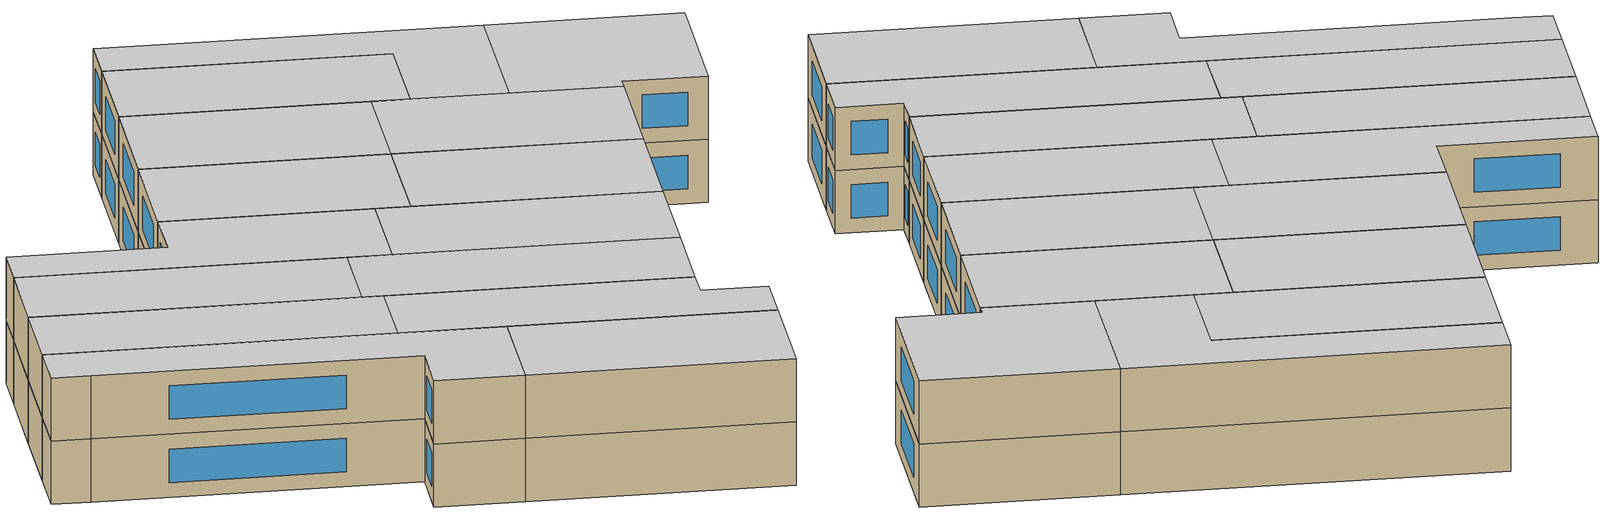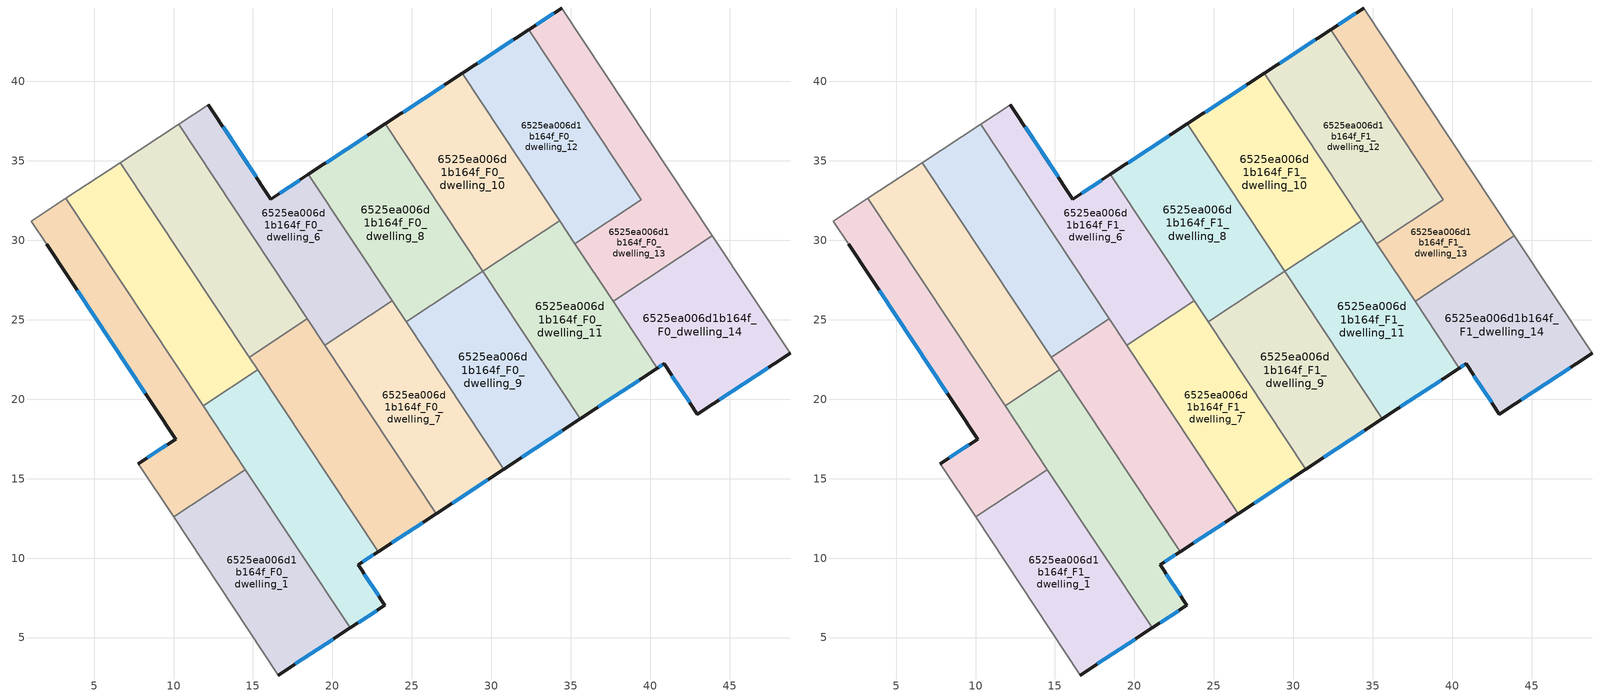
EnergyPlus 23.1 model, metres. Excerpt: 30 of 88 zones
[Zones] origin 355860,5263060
6525ea006d1b164f_F0_dwelling_0
 floor ground (EU_floor_Construction): 3.22,32.63 14.51,15.57 10.02,12.59 7.8,15.95 10.13,17.48 2.03,29.74 1.06,31.21 z0
 wall outside (EU_wall_Construction): 2.03,29.74 10.13,17.48 7.8,15.95 z0:3
 wall adiabatic (EU_wall_Construction): 3.22,32.63 1.06,31.21 2.03,29.74 / 7.8,15.95 10.02,12.59 z0:3
 wall to 6525ea006d1b164f_F0_dwelling_1 (EU_wall_Construction): 10.02,12.59 14.51,15.57 z0:3
 wall to 6525ea006d1b164f_F0_dwelling_2 (EU_wall_Construction): 11.87,19.57 3.22,32.63 z0:3
 wall to 6525ea006d1b164f_F0_dwelling_3 (EU_wall_Construction): 14.51,15.57 11.87,19.57 z0:3
 window (EU_Window_Construction): 3.93,26.86 8.23,20.36 / 9.58,17.12 8.34,16.31 z0.7:2.3
6525ea006d1b164f_F0_dwelling_1
 floor ground (EU_floor_Construction): 14.51,15.57 21.11,5.6 16.6,2.64 10.02,12.59 z0
 wall outside (EU_wall_Construction): 16.6,2.64 21.11,5.6 z0:3
 wall adiabatic (EU_wall_Construction): 10.02,12.59 16.6,2.64 z0:3
 wall to 6525ea006d1b164f_F0_dwelling_3 (EU_wall_Construction): 21.11,5.6 14.51,15.57 z0:3
 window (EU_Window_Construction): 17.66,3.34 20.05,4.91 z0.7:2.3
6525ea006d1b164f_F0_dwelling_10
 floor ground (EU_floor_Construction): 28.16,40.5 34.29,31.23 29.47,28.04 23.33,37.33 z0
 wall outside (EU_wall_Construction): 28.16,40.5 23.33,37.33 z0:3
 wall to 6525ea006d1b164f_F0_dwelling_11 (EU_wall_Construction): 29.47,28.04 34.29,31.23 z0:3
 wall to 6525ea006d1b164f_F0_dwelling_12 (EU_wall_Construction): 34.29,31.23 28.16,40.5 z0:3
 wall to 6525ea006d1b164f_F0_dwelling_8 (EU_wall_Construction): 23.33,37.33 29.46,28.05 z0:3
 wall to 6525ea006d1b164f_F0_dwelling_9 (EU_wall_Construction): 29.46,28.05 29.47,28.04 z0:3
 window (EU_Window_Construction): 27.02,39.76 24.46,38.07 z0.7:2.3
6525ea006d1b164f_F0_dwelling_11
 floor ground (EU_floor_Construction): 34.29,31.23 40.44,21.95 35.6,18.77 29.47,28.04 z0
 wall outside (EU_wall_Construction): 35.6,18.77 40.44,21.95 z0:3
 wall to 6525ea006d1b164f_F0_dwelling_9 (EU_wall_Construction): 29.47,28.04 35.6,18.77 z0:3
 wall to 6525ea006d1b164f_F0_dwelling_14 (EU_wall_Construction): 40.44,21.95 37.66,26.15 z0:3
 wall to 6525ea006d1b164f_F0_dwelling_13 (EU_wall_Construction): 37.66,26.15 35.25,29.79 z0:3
 wall to 6525ea006d1b164f_F0_dwelling_12 (EU_wall_Construction): 35.25,29.79 34.29,31.23 z0:3
 window (EU_Window_Construction): 36.74,19.51 39.3,21.2 z0.7:2.3
6525ea006d1b164f_F0_dwelling_12
 floor ground (EU_floor_Construction): 32.35,43.26 39.43,32.56 35.25,29.79 28.16,40.5 z0
 wall outside (EU_wall_Construction): 32.35,43.26 28.16,40.5 z0:3
 wall to 6525ea006d1b164f_F0_dwelling_13 (EU_wall_Construction): 35.25,29.79 39.43,32.56 32.35,43.26 z0:3
 window (EU_Window_Construction): 31.37,42.61 29.14,41.15 z0.7:2.3
6525ea006d1b164f_F0_dwelling_13
 floor ground (EU_floor_Construction): 34.41,44.62 43.9,30.28 37.66,26.15 35.25,29.79 39.43,32.56 32.35,43.26 z0
 wall outside (EU_wall_Construction): 34.41,44.62 32.35,43.26 z0:3
 wall adiabatic (EU_wall_Construction): 43.9,30.28 34.41,44.62 z0:3
 wall to 6525ea006d1b164f_F0_dwelling_14 (EU_wall_Construction): 37.66,26.15 43.9,30.28 z0:3
 window (EU_Window_Construction): 33.93,44.3 32.84,43.58 z0.7:2.3
6525ea006d1b164f_F0_dwelling_14
 floor ground (EU_floor_Construction): 43.9,30.28 48.8,22.88 42.97,19.05 40.87,22.23 40.44,21.95 37.66,26.15 z0
 wall outside (EU_wall_Construction): 40.44,21.95 40.87,22.23 42.97,19.05 48.8,22.88 z0:3
 wall adiabatic (EU_wall_Construction): 48.8,22.88 43.9,30.28 z0:3
 window (EU_Window_Construction): 40.54,22.01 40.77,22.16 / 44.34,19.95 47.43,21.98 / 41.36,21.48 42.48,19.8 z0.7:2.3
6525ea006d1b164f_F0_dwelling_2
 floor ground (EU_floor_Construction): 6.66,34.89 15.29,21.84 11.86,19.57 3.22,32.63 z0
 wall adiabatic (EU_wall_Construction): 6.66,34.89 3.22,32.63 z0:3
 wall to 6525ea006d1b164f_F0_dwelling_4 (EU_wall_Construction): 14.77,22.64 6.66,34.89 z0:3
 wall to 6525ea006d1b164f_F0_dwelling_3 (EU_wall_Construction): 11.86,19.57 15.29,21.84 z0:3
 wall to 6525ea006d1b164f_F0_dwelling_5 (EU_wall_Construction): 15.29,21.84 14.77,22.64 z0:3
6525ea006d1b164f_F0_dwelling_3
 floor ground (EU_floor_Construction): 15.29,21.84 22.87,10.39 21.62,9.57 23.29,7.04 21.11,5.6 11.86,19.57 z0
 wall outside (EU_wall_Construction): 21.11,5.6 23.29,7.04 21.62,9.57 22.87,10.39 z0:3
 wall to 6525ea006d1b164f_F0_dwelling_5 (EU_wall_Construction): 22.87,10.39 15.29,21.84 z0:3
 window (EU_Window_Construction): 21.62,5.94 22.78,6.7 / 21.91,9.76 22.58,10.2 / 22.9,7.63 22.01,8.98 z0.7:2.3
6525ea006d1b164f_F0_dwelling_4
 floor ground (EU_floor_Construction): 10.33,37.3 18.43,25.05 14.77,22.64 6.66,34.89 z0
 wall to 6525ea006d1b164f_F0_dwelling_5 (EU_wall_Construction): 14.77,22.64 18.43,25.05 z0:3
 wall adiabatic (EU_wall_Construction): 10.33,37.3 6.66,34.89 z0:3
 wall to 6525ea006d1b164f_F0_dwelling_6 (EU_wall_Construction): 18.43,25.05 10.33,37.3 z0:3
6525ea006d1b164f_F0_dwelling_5
 floor ground (EU_floor_Construction): 18.43,25.05 26.53,12.8 22.87,10.39 14.77,22.64 z0
 wall outside (EU_wall_Construction): 22.87,10.39 26.53,12.8 z0:3
 wall to 6525ea006d1b164f_F0_dwelling_7 (EU_wall_Construction): 26.53,12.8 19.53,23.39 z0:3
 wall to 6525ea006d1b164f_F0_dwelling_6 (EU_wall_Construction): 19.53,23.38 18.43,25.06 z0:3
 window (EU_Window_Construction): 23.73,10.96 25.67,12.24 z0.7:2.3
6525ea006d1b164f_F0_dwelling_6
 floor ground (EU_floor_Construction): 18.49,34.14 23.76,26.18 19.53,23.38 10.33,37.3 12.16,38.5 12.2,38.53 16.12,32.59 z0
 wall outside (EU_wall_Construction): 18.49,34.14 16.12,32.59 12.2,38.53 z0:3
 wall to 6525ea006d1b164f_F0_dwelling_7 (EU_wall_Construction): 19.53,23.38 23.76,26.18 z0:3
 wall adiabatic (EU_wall_Construction): 12.2,38.53 12.16,38.5 10.33,37.3 z0:3
 wall to 6525ea006d1b164f_F0_dwelling_8 (EU_wall_Construction): 23.76,26.18 18.49,34.14 z0:3
 window (EU_Window_Construction): 15.2,33.98 13.12,37.13 / 17.94,33.78 16.68,32.96 z0.7:2.3
6525ea006d1b164f_F0_dwelling_7
 floor ground (EU_floor_Construction): 23.76,26.18 30.77,15.59 26.53,12.8 19.53,23.38 z0
 wall outside (EU_wall_Construction): 26.53,12.8 30.77,15.59 z0:3
 wall to 6525ea006d1b164f_F0_dwelling_9 (EU_wall_Construction): 30.77,15.59 24.63,24.86 z0:3
 wall to 6525ea006d1b164f_F0_dwelling_8 (EU_wall_Construction): 24.64,24.86 23.76,26.18 z0:3
 window (EU_Window_Construction): 27.53,13.46 29.78,14.93 z0.7:2.3
6525ea006d1b164f_F0_dwelling_8
 floor ground (EU_floor_Construction): 23.33,37.33 29.46,28.05 24.64,24.86 18.49,34.14 z0
 wall outside (EU_wall_Construction): 23.33,37.33 18.49,34.14 z0:3
 wall to 6525ea006d1b164f_F0_dwelling_9 (EU_wall_Construction): 24.64,24.86 29.46,28.05 z0:3
 window (EU_Window_Construction): 22.19,36.58 19.63,34.89 z0.7:2.3
6525ea006d1b164f_F0_dwelling_9
 floor ground (EU_floor_Construction): 29.46,28.05 35.6,18.77 30.77,15.59 24.64,24.86 z0
 wall outside (EU_wall_Construction): 30.77,15.59 35.6,18.77 z0:3
 window (EU_Window_Construction): 31.91,16.33 34.47,18.02 z0.7:2.3
6525ea006d1b164f_F1_dwelling_0
 floor to 6525ea006d1b164f_F0_dwelling_0 (EU_floor_Construction): 3.22,32.63 14.51,15.57 10.02,12.59 7.8,15.95 10.13,17.48 2.03,29.74 1.06,31.21 z3
 wall outside (EU_wall_Construction): 2.03,29.74 10.13,17.48 7.8,15.95 z3:6
 wall adiabatic (EU_wall_Construction): 3.22,32.63 1.06,31.21 2.03,29.74 / 7.8,15.95 10.02,12.59 z3:6
 wall to 6525ea006d1b164f_F1_dwelling_1 (EU_wall_Construction): 10.02,12.59 14.51,15.57 z3:6
 wall to 6525ea006d1b164f_F1_dwelling_2 (EU_wall_Construction): 11.87,19.57 3.22,32.63 z3:6
 wall to 6525ea006d1b164f_F1_dwelling_3 (EU_wall_Construction): 14.51,15.57 11.87,19.57 z3:6
 window (EU_Window_Construction): 3.93,26.86 8.23,20.36 / 9.58,17.12 8.34,16.31 z3.7:5.3
 ceiling to 6525ea006d1b164f_F2_dwelling_0 (EU_floor_Construction): 14.51,15.57 3.22,32.63 1.06,31.21 2.03,29.74 10.13,17.48 7.8,15.95 10.02,12.59 z6
6525ea006d1b164f_F1_dwelling_1
 floor to 6525ea006d1b164f_F0_dwelling_1 (EU_floor_Construction): 14.51,15.57 21.11,5.6 16.6,2.64 10.02,12.59 z3
 wall outside (EU_wall_Construction): 16.6,2.64 21.11,5.6 z3:6
 wall adiabatic (EU_wall_Construction): 10.02,12.59 16.6,2.64 z3:6
 wall to 6525ea006d1b164f_F1_dwelling_3 (EU_wall_Construction): 21.11,5.6 14.51,15.57 z3:6
 window (EU_Window_Construction): 17.66,3.34 20.05,4.91 z3.7:5.3
 ceiling to 6525ea006d1b164f_F2_dwelling_1 (EU_floor_Construction): 21.11,5.6 14.51,15.57 10.02,12.59 16.6,2.64 z6
6525ea006d1b164f_F1_dwelling_10
 floor to 6525ea006d1b164f_F0_dwelling_10 (EU_floor_Construction): 28.16,40.5 34.29,31.23 29.47,28.04 23.33,37.33 z3
 wall outside (EU_wall_Construction): 28.16,40.5 23.33,37.33 z3:6
 wall to 6525ea006d1b164f_F1_dwelling_11 (EU_wall_Construction): 29.47,28.04 34.29,31.23 z3:6
 wall to 6525ea006d1b164f_F1_dwelling_12 (EU_wall_Construction): 34.29,31.23 28.16,40.5 z3:6
 wall to 6525ea006d1b164f_F1_dwelling_8 (EU_wall_Construction): 23.33,37.33 29.46,28.05 z3:6
 wall to 6525ea006d1b164f_F1_dwelling_9 (EU_wall_Construction): 29.46,28.05 29.47,28.04 z3:6
 window (EU_Window_Construction): 27.02,39.76 24.46,38.07 z3.7:5.3
 ceiling to 6525ea006d1b164f_F2_dwelling_10 (EU_floor_Construction): 34.29,31.23 28.16,40.5 23.33,37.33 29.47,28.04 z6
6525ea006d1b164f_F1_dwelling_11
 floor to 6525ea006d1b164f_F0_dwelling_11 (EU_floor_Construction): 34.29,31.23 40.44,21.95 35.6,18.77 29.47,28.04 z3
 wall outside (EU_wall_Construction): 35.6,18.77 40.44,21.95 z3:6
 wall to 6525ea006d1b164f_F1_dwelling_9 (EU_wall_Construction): 29.47,28.04 35.6,18.77 z3:6
 wall to 6525ea006d1b164f_F1_dwelling_14 (EU_wall_Construction): 40.44,21.95 37.66,26.15 z3:6
 wall to 6525ea006d1b164f_F1_dwelling_13 (EU_wall_Construction): 37.66,26.15 35.25,29.79 z3:6
 wall to 6525ea006d1b164f_F1_dwelling_12 (EU_wall_Construction): 35.25,29.79 34.29,31.23 z3:6
 window (EU_Window_Construction): 36.74,19.51 39.3,21.2 z3.7:5.3
 ceiling to 6525ea006d1b164f_F2_dwelling_11 (EU_floor_Construction): 40.44,21.95 34.29,31.23 29.47,28.04 35.6,18.77 z6
6525ea006d1b164f_F1_dwelling_12
 floor to 6525ea006d1b164f_F0_dwelling_12 (EU_floor_Construction): 32.35,43.26 39.43,32.56 35.25,29.79 28.16,40.5 z3
 wall outside (EU_wall_Construction): 32.35,43.26 28.16,40.5 z3:6
 wall to 6525ea006d1b164f_F1_dwelling_13 (EU_wall_Construction): 35.25,29.79 39.43,32.56 32.35,43.26 z3:6
 window (EU_Window_Construction): 31.37,42.61 29.14,41.15 z3.7:5.3
 ceiling to 6525ea006d1b164f_F2_dwelling_12 (EU_floor_Construction): 39.43,32.56 32.35,43.26 28.16,40.5 35.25,29.79 z6
6525ea006d1b164f_F1_dwelling_13
 floor to 6525ea006d1b164f_F0_dwelling_13 (EU_floor_Construction): 34.41,44.62 43.9,30.28 37.66,26.15 35.25,29.79 39.43,32.56 32.35,43.26 z3
 wall outside (EU_wall_Construction): 34.41,44.62 32.35,43.26 z3:6
 wall adiabatic (EU_wall_Construction): 43.9,30.28 34.41,44.62 z3:6
 wall to 6525ea006d1b164f_F1_dwelling_14 (EU_wall_Construction): 37.66,26.15 43.9,30.28 z3:6
 window (EU_Window_Construction): 33.93,44.3 32.84,43.58 z3.7:5.3
 ceiling to 6525ea006d1b164f_F2_dwelling_13 (EU_floor_Construction): 43.9,30.28 34.41,44.62 32.35,43.26 39.43,32.56 35.25,29.79 37.66,26.15 z6
6525ea006d1b164f_F1_dwelling_14
 floor to 6525ea006d1b164f_F0_dwelling_14 (EU_floor_Construction): 43.9,30.28 48.8,22.88 42.97,19.05 40.87,22.23 40.44,21.95 37.66,26.15 z3
 wall outside (EU_wall_Construction): 40.44,21.95 40.87,22.23 42.97,19.05 48.8,22.88 z3:6
 wall adiabatic (EU_wall_Construction): 48.8,22.88 43.9,30.28 z3:6
 window (EU_Window_Construction): 40.54,22.01 40.77,22.16 / 44.34,19.95 47.43,21.98 / 41.36,21.48 42.48,19.8 z3.7:5.3
 ceiling to 6525ea006d1b164f_F2_dwelling_14 (EU_floor_Construction): 48.8,22.88 43.9,30.28 37.66,26.15 40.44,21.95 40.87,22.23 42.97,19.05 z6
6525ea006d1b164f_F1_dwelling_2
 floor to 6525ea006d1b164f_F0_dwelling_2 (EU_floor_Construction): 6.66,34.89 15.29,21.84 11.86,19.57 3.22,32.63 z3
 wall adiabatic (EU_wall_Construction): 6.66,34.89 3.22,32.63 z3:6
 wall to 6525ea006d1b164f_F1_dwelling_4 (EU_wall_Construction): 14.77,22.64 6.66,34.89 z3:6
 wall to 6525ea006d1b164f_F1_dwelling_3 (EU_wall_Construction): 11.86,19.57 15.29,21.84 z3:6
 wall to 6525ea006d1b164f_F1_dwelling_5 (EU_wall_Construction): 15.29,21.84 14.77,22.64 z3:6
 ceiling to 6525ea006d1b164f_F2_dwelling_2 (EU_floor_Construction): 15.29,21.84 6.66,34.89 3.22,32.63 11.86,19.57 z6
6525ea006d1b164f_F1_dwelling_3
 floor to 6525ea006d1b164f_F0_dwelling_3 (EU_floor_Construction): 15.29,21.84 22.87,10.39 21.62,9.57 23.29,7.04 21.11,5.6 11.86,19.57 z3
 wall outside (EU_wall_Construction): 21.11,5.6 23.29,7.04 21.62,9.57 22.87,10.39 z3:6
 wall to 6525ea006d1b164f_F1_dwelling_5 (EU_wall_Construction): 22.87,10.39 15.29,21.84 z3:6
 window (EU_Window_Construction): 21.62,5.94 22.78,6.7 / 21.91,9.76 22.58,10.2 / 22.9,7.63 22.01,8.98 z3.7:5.3
 ceiling to 6525ea006d1b164f_F2_dwelling_3 (EU_floor_Construction): 23.29,7.04 21.62,9.57 22.87,10.39 15.29,21.84 11.86,19.57 21.11,5.6 z6
6525ea006d1b164f_F1_dwelling_4
 floor to 6525ea006d1b164f_F0_dwelling_4 (EU_floor_Construction): 10.33,37.3 18.43,25.05 14.77,22.64 6.66,34.89 z3
 wall to 6525ea006d1b164f_F1_dwelling_5 (EU_wall_Construction): 14.77,22.64 18.43,25.05 z3:6
 wall adiabatic (EU_wall_Construction): 10.33,37.3 6.66,34.89 z3:6
 wall to 6525ea006d1b164f_F1_dwelling_6 (EU_wall_Construction): 18.43,25.05 10.33,37.3 z3:6
 ceiling to 6525ea006d1b164f_F2_dwelling_4 (EU_floor_Construction): 18.43,25.05 10.33,37.3 6.66,34.89 14.77,22.64 z6
6525ea006d1b164f_F1_dwelling_5
 floor to 6525ea006d1b164f_F0_dwelling_5 (EU_floor_Construction): 18.43,25.05 26.53,12.8 22.87,10.39 14.77,22.64 z3
 wall outside (EU_wall_Construction): 22.87,10.39 26.53,12.8 z3:6
 wall to 6525ea006d1b164f_F1_dwelling_7 (EU_wall_Construction): 26.53,12.8 19.53,23.39 z3:6
 wall to 6525ea006d1b164f_F1_dwelling_6 (EU_wall_Construction): 19.53,23.38 18.43,25.06 z3:6
 window (EU_Window_Construction): 23.73,10.96 25.67,12.24 z3.7:5.3
 ceiling to 6525ea006d1b164f_F2_dwelling_5 (EU_floor_Construction): 26.53,12.8 18.43,25.05 14.77,22.64 22.87,10.39 z6
6525ea006d1b164f_F1_dwelling_6
 floor to 6525ea006d1b164f_F0_dwelling_6 (EU_floor_Construction): 18.49,34.14 23.76,26.18 19.53,23.38 10.33,37.3 12.16,38.5 12.2,38.53 16.12,32.59 z3
 wall outside (EU_wall_Construction): 18.49,34.14 16.12,32.59 12.2,38.53 z3:6
 wall to 6525ea006d1b164f_F1_dwelling_7 (EU_wall_Construction): 19.53,23.38 23.76,26.18 z3:6
 wall adiabatic (EU_wall_Construction): 12.2,38.53 12.16,38.5 10.33,37.3 z3:6
 wall to 6525ea006d1b164f_F1_dwelling_8 (EU_wall_Construction): 23.76,26.18 18.49,34.14 z3:6
 window (EU_Window_Construction): 15.2,33.98 13.12,37.13 / 17.94,33.78 16.68,32.96 z3.7:5.3
 ceiling to 6525ea006d1b164f_F2_dwelling_6 (EU_floor_Construction): 23.76,26.18 18.49,34.14 16.12,32.59 12.2,38.53 12.16,38.5 10.33,37.3 19.53,23.38 z6
6525ea006d1b164f_F1_dwelling_7
 floor to 6525ea006d1b164f_F0_dwelling_7 (EU_floor_Construction): 23.76,26.18 30.77,15.59 26.53,12.8 19.53,23.38 z3
 wall outside (EU_wall_Construction): 26.53,12.8 30.77,15.59 z3:6
 wall to 6525ea006d1b164f_F1_dwelling_9 (EU_wall_Construction): 30.77,15.59 24.63,24.86 z3:6
 wall to 6525ea006d1b164f_F1_dwelling_8 (EU_wall_Construction): 24.64,24.86 23.76,26.18 z3:6
 window (EU_Window_Construction): 27.53,13.46 29.78,14.93 z3.7:5.3
 ceiling to 6525ea006d1b164f_F2_dwelling_7 (EU_floor_Construction): 30.77,15.59 23.76,26.18 19.53,23.38 26.53,12.8 z6
6525ea006d1b164f_F1_dwelling_8
 floor to 6525ea006d1b164f_F0_dwelling_8 (EU_floor_Construction): 23.33,37.33 29.46,28.05 24.64,24.86 18.49,34.14 z3
 wall outside (EU_wall_Construction): 23.33,37.33 18.49,34.14 z3:6
 wall to 6525ea006d1b164f_F1_dwelling_9 (EU_wall_Construction): 24.64,24.86 29.46,28.05 z3:6
 window (EU_Window_Construction): 22.19,36.58 19.63,34.89 z3.7:5.3
 ceiling to 6525ea006d1b164f_F2_dwelling_8 (EU_floor_Construction): 29.46,28.05 23.33,37.33 18.49,34.14 24.64,24.86 z6
6525ea006d1b164f_F1_dwelling_9
 floor to 6525ea006d1b164f_F0_dwelling_9 (EU_floor_Construction): 29.46,28.05 35.6,18.77 30.77,15.59 24.64,24.86 z3
 wall outside (EU_wall_Construction): 30.77,15.59 35.6,18.77 z3:6
 window (EU_Window_Construction): 31.91,16.33 34.47,18.02 z3.7:5.3
 ceiling to 6525ea006d1b164f_F2_dwelling_9 (EU_floor_Construction): 35.6,18.77 29.46,28.05 24.64,24.86 30.77,15.59 z6
[Building]
EU S2 Campaign: North Axis=0; Terrain=City; Solar Distribution=FullExterior
[Site:Location]
Budapest.Ferenc.Liszt.Intl.AP: Latitude=47.437; Longitude=19.256; Time Zone=1; Elevation=185
[SizingPeriod:WeatherFileDays]
AnnualSizingPeriod: Begin Month=1; Begin Day of Month=1; End Month=12; End Day of Month=31; Day of Week for Start Day=Monday; Use Weather File Daylight Saving Period=No; Use Weather File Rain and Snow Indicators=No
[MATERIAL]
EU_InternalMass_Material: Roughness=MediumRough; Thickness=0.1; Conductivity=1; Density=1800; Specific Heat=900; Thermal Absorptance=0.9; Solar Absorptance=0.7; Visible Absorptance=0.7
[MATERIAL:NOMASS] Roughness=MediumRough; Thermal Absorptance=0.9; Solar Absorptance=0.7; Visible Absorptance=0.7
Name | Thermal Resistance
EU_wall_NoMass | 0.832559
EU_floor_NoMass | 0.872794
[WINDOWMATERIAL:SIMPLEGLAZINGSYSTEM]
EU_Window_SimpleGlazing: UFactor=2.79869; Solar Heat Gain Coefficient=0.75; Visible Transmittance=0.75
[CONSTRUCTION]
EU_wall_Construction: EU_wall_NoMass
EU_floor_Construction: EU_floor_NoMass
EU_Window_Construction: EU_Window_SimpleGlazing
EU_InternalMass_Construction: EU_InternalMass_Material
[ZONE] Type=1; Multiplier=1; Ceiling Height=autocalculate; Floor Area=autocalculate; Part of Total Floor Area=Yes
Name | Volume
6525ea006d1b164f_F0_dwelling_0; 6525ea006d1b164f_F1_dwelling_0 | 193.161
6525ea006d1b164f_F0_dwelling_1; 6525ea006d1b164f_F1_dwelling_1 | 193.144
6525ea006d1b164f_F0_dwelling_10; 6525ea006d1b164f_F1_dwelling_10 | 193.12
6525ea006d1b164f_F0_dwelling_11; 6525ea006d1b164f_F1_dwelling_11; 6525ea006d1b164f_F0_dwelling_4; 6525ea006d1b164f_F1_dwelling_4 | 193.139
6525ea006d1b164f_F0_dwelling_12; 6525ea006d1b164f_F1_dwelling_12 | 193.138
6525ea006d1b164f_F0_dwelling_13; 6525ea006d1b164f_F1_dwelling_13 | 193.146
6525ea006d1b164f_F0_dwelling_14; 6525ea006d1b164f_F1_dwelling_14 | 193.121
6525ea006d1b164f_F0_dwelling_2; 6525ea006d1b164f_F1_dwelling_2 | 193.125
6525ea006d1b164f_F0_dwelling_3; 6525ea006d1b164f_F1_dwelling_3 | 193.128
6525ea006d1b164f_F0_dwelling_5; 6525ea006d1b164f_F1_dwelling_5 | 193.122
6525ea006d1b164f_F0_dwelling_6; 6525ea006d1b164f_F1_dwelling_6 | 193.116
6525ea006d1b164f_F0_dwelling_7; 6525ea006d1b164f_F1_dwelling_7 | 193.123
6525ea006d1b164f_F0_dwelling_8; 6525ea006d1b164f_F1_dwelling_8 | 193.15
6525ea006d1b164f_F0_dwelling_9; 6525ea006d1b164f_F1_dwelling_9 | 193.148
[INTERNALMASS] Construction=EU_InternalMass_Construction
Name | Zone or ZoneList | Surface Area
6525ea006d1b164f_F0_dwelling_0_EU_InternalMass | 6525ea006d1b164f_F0_dwelling_0 | 64.3873
6525ea006d1b164f_F0_dwelling_1_EU_InternalMass | 6525ea006d1b164f_F0_dwelling_1 | 64.3826
6525ea006d1b164f_F0_dwelling_2_EU_InternalMass | 6525ea006d1b164f_F0_dwelling_2 | 64.3755
6525ea006d1b164f_F0_dwelling_3_EU_InternalMass | 6525ea006d1b164f_F0_dwelling_3 | 64.3757
6525ea006d1b164f_F0_dwelling_4_EU_InternalMass | 6525ea006d1b164f_F0_dwelling_4 | 64.3794
6525ea006d1b164f_F0_dwelling_5_EU_InternalMass | 6525ea006d1b164f_F0_dwelling_5 | 64.3733
6525ea006d1b164f_F0_dwelling_6_EU_InternalMass | 6525ea006d1b164f_F0_dwelling_6 | 64.3718
6525ea006d1b164f_F0_dwelling_7_EU_InternalMass | 6525ea006d1b164f_F0_dwelling_7 | 64.3735
6525ea006d1b164f_F0_dwelling_8_EU_InternalMass | 6525ea006d1b164f_F0_dwelling_8 | 64.3841
6525ea006d1b164f_F0_dwelling_9_EU_InternalMass | 6525ea006d1b164f_F0_dwelling_9 | 64.3807
6525ea006d1b164f_F0_dwelling_10_EU_InternalMass | 6525ea006d1b164f_F0_dwelling_10 | 64.3722
6525ea006d1b164f_F0_dwelling_11_EU_InternalMass | 6525ea006d1b164f_F0_dwelling_11 | 64.38
6525ea006d1b164f_F0_dwelling_12_EU_InternalMass | 6525ea006d1b164f_F0_dwelling_12 | 64.379
6525ea006d1b164f_F0_dwelling_13_EU_InternalMass | 6525ea006d1b164f_F0_dwelling_13 | 64.3817
6525ea006d1b164f_F0_dwelling_14_EU_InternalMass | 6525ea006d1b164f_F0_dwelling_14 | 64.3747
6525ea006d1b164f_F1_dwelling_0_EU_InternalMass | 6525ea006d1b164f_F1_dwelling_0 | 64.3873
6525ea006d1b164f_F1_dwelling_1_EU_InternalMass | 6525ea006d1b164f_F1_dwelling_1 | 64.3826
6525ea006d1b164f_F1_dwelling_2_EU_InternalMass | 6525ea006d1b164f_F1_dwelling_2 | 64.3755
6525ea006d1b164f_F1_dwelling_3_EU_InternalMass | 6525ea006d1b164f_F1_dwelling_3 | 64.3757
6525ea006d1b164f_F1_dwelling_4_EU_InternalMass | 6525ea006d1b164f_F1_dwelling_4 | 64.3794
6525ea006d1b164f_F1_dwelling_5_EU_InternalMass | 6525ea006d1b164f_F1_dwelling_5 | 64.3733
6525ea006d1b164f_F1_dwelling_6_EU_InternalMass | 6525ea006d1b164f_F1_dwelling_6 | 64.3718
6525ea006d1b164f_F1_dwelling_7_EU_InternalMass | 6525ea006d1b164f_F1_dwelling_7 | 64.3735
6525ea006d1b164f_F1_dwelling_8_EU_InternalMass | 6525ea006d1b164f_F1_dwelling_8 | 64.3841
6525ea006d1b164f_F1_dwelling_9_EU_InternalMass | 6525ea006d1b164f_F1_dwelling_9 | 64.3807
6525ea006d1b164f_F1_dwelling_10_EU_InternalMass | 6525ea006d1b164f_F1_dwelling_10 | 64.3722
6525ea006d1b164f_F1_dwelling_11_EU_InternalMass | 6525ea006d1b164f_F1_dwelling_11 | 64.38
6525ea006d1b164f_F1_dwelling_12_EU_InternalMass | 6525ea006d1b164f_F1_dwelling_12 | 64.379
6525ea006d1b164f_F1_dwelling_13_EU_InternalMass | 6525ea006d1b164f_F1_dwelling_13 | 64.3817
6525ea006d1b164f_F1_dwelling_14_EU_InternalMass | 6525ea006d1b164f_F1_dwelling_14 | 64.3747
[OTHEREQUIPMENT] Fuel Type=Electricity; Design Level Calculation Method=Watts/Area; Power per Zone Floor Area=1; Fraction Latent=0; Fraction Radiant=0; Fraction Lost=0; Carbon Dioxide Generation Rate=0; EndUse Subcategory=EU_Step8_InternalGains
Name | Zone or ZoneList or Space or SpaceList | Schedule
EU_Step8_InternalGain_6525ea006d1b164f_F0_dwelling_0_f000 | 6525ea006d1b164f_F0_dwelling_0 | EU_Step8_GainSchedule_6525ea006d1b164f_F0_dwelling_0_f000
EU_Step8_InternalGain_6525ea006d1b164f_F0_dwelling_1_f000 | 6525ea006d1b164f_F0_dwelling_1 | EU_Step8_GainSchedule_6525ea006d1b164f_F0_dwelling_1_f000
EU_Step8_InternalGain_6525ea006d1b164f_F0_dwelling_2_f000 | 6525ea006d1b164f_F0_dwelling_2 | EU_Step8_GainSchedule_6525ea006d1b164f_F0_dwelling_2_f000
EU_Step8_InternalGain_6525ea006d1b164f_F0_dwelling_3_f000 | 6525ea006d1b164f_F0_dwelling_3 | EU_Step8_GainSchedule_6525ea006d1b164f_F0_dwelling_3_f000
EU_Step8_InternalGain_6525ea006d1b164f_F0_dwelling_4_f000 | 6525ea006d1b164f_F0_dwelling_4 | EU_Step8_GainSchedule_6525ea006d1b164f_F0_dwelling_4_f000
EU_Step8_InternalGain_6525ea006d1b164f_F0_dwelling_5_f000 | 6525ea006d1b164f_F0_dwelling_5 | EU_Step8_GainSchedule_6525ea006d1b164f_F0_dwelling_5_f000
EU_Step8_InternalGain_6525ea006d1b164f_F0_dwelling_6_f000 | 6525ea006d1b164f_F0_dwelling_6 | EU_Step8_GainSchedule_6525ea006d1b164f_F0_dwelling_6_f000
EU_Step8_InternalGain_6525ea006d1b164f_F0_dwelling_7_f000 | 6525ea006d1b164f_F0_dwelling_7 | EU_Step8_GainSchedule_6525ea006d1b164f_F0_dwelling_7_f000
EU_Step8_InternalGain_6525ea006d1b164f_F0_dwelling_8_f000 | 6525ea006d1b164f_F0_dwelling_8 | EU_Step8_GainSchedule_6525ea006d1b164f_F0_dwelling_8_f000
EU_Step8_InternalGain_6525ea006d1b164f_F0_dwelling_9_f000 | 6525ea006d1b164f_F0_dwelling_9 | EU_Step8_GainSchedule_6525ea006d1b164f_F0_dwelling_9_f000
EU_Step8_InternalGain_6525ea006d1b164f_F0_dwelling_10_f000 | 6525ea006d1b164f_F0_dwelling_10 | EU_Step8_GainSchedule_6525ea006d1b164f_F0_dwelling_10_f000
EU_Step8_InternalGain_6525ea006d1b164f_F0_dwelling_11_f000 | 6525ea006d1b164f_F0_dwelling_11 | EU_Step8_GainSchedule_6525ea006d1b164f_F0_dwelling_11_f000
EU_Step8_InternalGain_6525ea006d1b164f_F0_dwelling_12_f000 | 6525ea006d1b164f_F0_dwelling_12 | EU_Step8_GainSchedule_6525ea006d1b164f_F0_dwelling_12_f000
EU_Step8_InternalGain_6525ea006d1b164f_F0_dwelling_13_f000 | 6525ea006d1b164f_F0_dwelling_13 | EU_Step8_GainSchedule_6525ea006d1b164f_F0_dwelling_13_f000
EU_Step8_InternalGain_6525ea006d1b164f_F0_dwelling_14_f000 | 6525ea006d1b164f_F0_dwelling_14 | EU_Step8_GainSchedule_6525ea006d1b164f_F0_dwelling_14_f000
EU_Step8_InternalGain_6525ea006d1b164f_F1_dwelling_0_f000 | 6525ea006d1b164f_F1_dwelling_0 | EU_Step8_GainSchedule_6525ea006d1b164f_F1_dwelling_0_f000
EU_Step8_InternalGain_6525ea006d1b164f_F1_dwelling_1_f000 | 6525ea006d1b164f_F1_dwelling_1 | EU_Step8_GainSchedule_6525ea006d1b164f_F1_dwelling_1_f000
EU_Step8_InternalGain_6525ea006d1b164f_F1_dwelling_2_f000 | 6525ea006d1b164f_F1_dwelling_2 | EU_Step8_GainSchedule_6525ea006d1b164f_F1_dwelling_2_f000
EU_Step8_InternalGain_6525ea006d1b164f_F1_dwelling_3_f000 | 6525ea006d1b164f_F1_dwelling_3 | EU_Step8_GainSchedule_6525ea006d1b164f_F1_dwelling_3_f000
EU_Step8_InternalGain_6525ea006d1b164f_F1_dwelling_4_f000 | 6525ea006d1b164f_F1_dwelling_4 | EU_Step8_GainSchedule_6525ea006d1b164f_F1_dwelling_4_f000
EU_Step8_InternalGain_6525ea006d1b164f_F1_dwelling_5_f000 | 6525ea006d1b164f_F1_dwelling_5 | EU_Step8_GainSchedule_6525ea006d1b164f_F1_dwelling_5_f000
EU_Step8_InternalGain_6525ea006d1b164f_F1_dwelling_6_f000 | 6525ea006d1b164f_F1_dwelling_6 | EU_Step8_GainSchedule_6525ea006d1b164f_F1_dwelling_6_f000
EU_Step8_InternalGain_6525ea006d1b164f_F1_dwelling_7_f000 | 6525ea006d1b164f_F1_dwelling_7 | EU_Step8_GainSchedule_6525ea006d1b164f_F1_dwelling_7_f000
EU_Step8_InternalGain_6525ea006d1b164f_F1_dwelling_8_f000 | 6525ea006d1b164f_F1_dwelling_8 | EU_Step8_GainSchedule_6525ea006d1b164f_F1_dwelling_8_f000
EU_Step8_InternalGain_6525ea006d1b164f_F1_dwelling_9_f000 | 6525ea006d1b164f_F1_dwelling_9 | EU_Step8_GainSchedule_6525ea006d1b164f_F1_dwelling_9_f000
EU_Step8_InternalGain_6525ea006d1b164f_F1_dwelling_10_f000 | 6525ea006d1b164f_F1_dwelling_10 | EU_Step8_GainSchedule_6525ea006d1b164f_F1_dwelling_10_f000
EU_Step8_InternalGain_6525ea006d1b164f_F1_dwelling_11_f000 | 6525ea006d1b164f_F1_dwelling_11 | EU_Step8_GainSchedule_6525ea006d1b164f_F1_dwelling_11_f000
EU_Step8_InternalGain_6525ea006d1b164f_F1_dwelling_12_f000 | 6525ea006d1b164f_F1_dwelling_12 | EU_Step8_GainSchedule_6525ea006d1b164f_F1_dwelling_12_f000
EU_Step8_InternalGain_6525ea006d1b164f_F1_dwelling_13_f000 | 6525ea006d1b164f_F1_dwelling_13 | EU_Step8_GainSchedule_6525ea006d1b164f_F1_dwelling_13_f000
EU_Step8_InternalGain_6525ea006d1b164f_F1_dwelling_14_f000 | 6525ea006d1b164f_F1_dwelling_14 | EU_Step8_GainSchedule_6525ea006d1b164f_F1_dwelling_14_f000
[ZONEVENTILATION:DESIGNFLOWRATE] Schedule=EU_AlwaysOn; Design Flow Rate Calculation Method=AirChanges/Hour; Air Changes per Hour=0.475469; Ventilation Type=Natural; Fan Pressure Rise=0; Fan Total Efficiency=1; Constant Term Coefficient=1; Temperature Term Coefficient=0; Velocity Term Coefficient=0; Velocity Squared Term Coefficient=0; Minimum Indoor Temperature=-100; Maximum Indoor Temperature=100; Delta Temperature=-100; Minimum Outdoor Temperature=-100; Maximum Outdoor Temperature=100; Maximum Wind Speed=40
Name | Zone or ZoneList or Space or SpaceList
EU_ConstantAir_6525ea006d1b164f_F0_dwelling_0 | 6525ea006d1b164f_F0_dwelling_0
EU_ConstantAir_6525ea006d1b164f_F0_dwelling_1 | 6525ea006d1b164f_F0_dwelling_1
EU_ConstantAir_6525ea006d1b164f_F0_dwelling_2 | 6525ea006d1b164f_F0_dwelling_2
EU_ConstantAir_6525ea006d1b164f_F0_dwelling_3 | 6525ea006d1b164f_F0_dwelling_3
EU_ConstantAir_6525ea006d1b164f_F0_dwelling_4 | 6525ea006d1b164f_F0_dwelling_4
EU_ConstantAir_6525ea006d1b164f_F0_dwelling_5 | 6525ea006d1b164f_F0_dwelling_5
EU_ConstantAir_6525ea006d1b164f_F0_dwelling_6 | 6525ea006d1b164f_F0_dwelling_6
EU_ConstantAir_6525ea006d1b164f_F0_dwelling_7 | 6525ea006d1b164f_F0_dwelling_7
EU_ConstantAir_6525ea006d1b164f_F0_dwelling_8 | 6525ea006d1b164f_F0_dwelling_8
EU_ConstantAir_6525ea006d1b164f_F0_dwelling_9 | 6525ea006d1b164f_F0_dwelling_9
EU_ConstantAir_6525ea006d1b164f_F0_dwelling_10 | 6525ea006d1b164f_F0_dwelling_10
EU_ConstantAir_6525ea006d1b164f_F0_dwelling_11 | 6525ea006d1b164f_F0_dwelling_11
EU_ConstantAir_6525ea006d1b164f_F0_dwelling_12 | 6525ea006d1b164f_F0_dwelling_12
EU_ConstantAir_6525ea006d1b164f_F0_dwelling_13 | 6525ea006d1b164f_F0_dwelling_13
EU_ConstantAir_6525ea006d1b164f_F0_dwelling_14 | 6525ea006d1b164f_F0_dwelling_14
EU_ConstantAir_6525ea006d1b164f_F1_dwelling_0 | 6525ea006d1b164f_F1_dwelling_0
EU_ConstantAir_6525ea006d1b164f_F1_dwelling_1 | 6525ea006d1b164f_F1_dwelling_1
EU_ConstantAir_6525ea006d1b164f_F1_dwelling_2 | 6525ea006d1b164f_F1_dwelling_2
EU_ConstantAir_6525ea006d1b164f_F1_dwelling_3 | 6525ea006d1b164f_F1_dwelling_3
EU_ConstantAir_6525ea006d1b164f_F1_dwelling_4 | 6525ea006d1b164f_F1_dwelling_4
EU_ConstantAir_6525ea006d1b164f_F1_dwelling_5 | 6525ea006d1b164f_F1_dwelling_5
EU_ConstantAir_6525ea006d1b164f_F1_dwelling_6 | 6525ea006d1b164f_F1_dwelling_6
EU_ConstantAir_6525ea006d1b164f_F1_dwelling_7 | 6525ea006d1b164f_F1_dwelling_7
EU_ConstantAir_6525ea006d1b164f_F1_dwelling_8 | 6525ea006d1b164f_F1_dwelling_8
EU_ConstantAir_6525ea006d1b164f_F1_dwelling_9 | 6525ea006d1b164f_F1_dwelling_9
EU_ConstantAir_6525ea006d1b164f_F1_dwelling_10 | 6525ea006d1b164f_F1_dwelling_10
EU_ConstantAir_6525ea006d1b164f_F1_dwelling_11 | 6525ea006d1b164f_F1_dwelling_11
EU_ConstantAir_6525ea006d1b164f_F1_dwelling_12 | 6525ea006d1b164f_F1_dwelling_12
EU_ConstantAir_6525ea006d1b164f_F1_dwelling_13 | 6525ea006d1b164f_F1_dwelling_13
EU_ConstantAir_6525ea006d1b164f_F1_dwelling_14 | 6525ea006d1b164f_F1_dwelling_14
[HVACTEMPLATE:THERMOSTAT] Constant Heating Setpoint=20; Constant Cooling Setpoint=50
EU_HeatOnly_6525ea006d1b164f_F0_dwelling_0; EU_HeatOnly_6525ea006d1b164f_F0_dwelling_1; EU_HeatOnly_6525ea006d1b164f_F0_dwelling_2; EU_HeatOnly_6525ea006d1b164f_F0_dwelling_3; EU_HeatOnly_6525ea006d1b164f_F0_dwelling_4; EU_HeatOnly_6525ea006d1b164f_F0_dwelling_5; EU_HeatOnly_6525ea006d1b164f_F0_dwelling_6; EU_HeatOnly_6525ea006d1b164f_F0_dwelling_7; EU_HeatOnly_6525ea006d1b164f_F0_dwelling_8; EU_HeatOnly_6525ea006d1b164f_F0_dwelling_9; EU_HeatOnly_6525ea006d1b164f_F0_dwelling_10; EU_HeatOnly_6525ea006d1b164f_F0_dwelling_11; EU_HeatOnly_6525ea006d1b164f_F0_dwelling_12; EU_HeatOnly_6525ea006d1b164f_F0_dwelling_13; EU_HeatOnly_6525ea006d1b164f_F0_dwelling_14; EU_HeatOnly_6525ea006d1b164f_F1_dwelling_0; EU_HeatOnly_6525ea006d1b164f_F1_dwelling_1; EU_HeatOnly_6525ea006d1b164f_F1_dwelling_2; EU_HeatOnly_6525ea006d1b164f_F1_dwelling_3; EU_HeatOnly_6525ea006d1b164f_F1_dwelling_4; EU_HeatOnly_6525ea006d1b164f_F1_dwelling_5; EU_HeatOnly_6525ea006d1b164f_F1_dwelling_6; EU_HeatOnly_6525ea006d1b164f_F1_dwelling_7; EU_HeatOnly_6525ea006d1b164f_F1_dwelling_8; EU_HeatOnly_6525ea006d1b164f_F1_dwelling_9; EU_HeatOnly_6525ea006d1b164f_F1_dwelling_10; EU_HeatOnly_6525ea006d1b164f_F1_dwelling_11; EU_HeatOnly_6525ea006d1b164f_F1_dwelling_12; EU_HeatOnly_6525ea006d1b164f_F1_dwelling_13; EU_HeatOnly_6525ea006d1b164f_F1_dwelling_14; EU_HeatOnly_6525ea006d1b164f_F2_dwelling_0; EU_HeatOnly_6525ea006d1b164f_F2_dwelling_1; EU_HeatOnly_6525ea006d1b164f_F2_dwelling_2; EU_HeatOnly_6525ea006d1b164f_F2_dwelling_3; EU_HeatOnly_6525ea006d1b164f_F2_dwelling_4; EU_HeatOnly_6525ea006d1b164f_F2_dwelling_5; EU_HeatOnly_6525ea006d1b164f_F2_dwelling_6; EU_HeatOnly_6525ea006d1b164f_F2_dwelling_7; EU_HeatOnly_6525ea006d1b164f_F2_dwelling_8; EU_HeatOnly_6525ea006d1b164f_F2_dwelling_9; EU_HeatOnly_6525ea006d1b164f_F2_dwelling_10; EU_HeatOnly_6525ea006d1b164f_F2_dwelling_11; EU_HeatOnly_6525ea006d1b164f_F2_dwelling_12; EU_HeatOnly_6525ea006d1b164f_F2_dwelling_13; EU_HeatOnly_6525ea006d1b164f_F2_dwelling_14; EU_HeatOnly_6525ea006d1b164f_F3_dwelling_0; EU_HeatOnly_6525ea006d1b164f_F3_dwelling_1; EU_HeatOnly_6525ea006d1b164f_F3_dwelling_2; EU_HeatOnly_6525ea006d1b164f_F3_dwelling_3; EU_HeatOnly_6525ea006d1b164f_F3_dwelling_4; EU_HeatOnly_6525ea006d1b164f_F3_dwelling_5; EU_HeatOnly_6525ea006d1b164f_F3_dwelling_6; EU_HeatOnly_6525ea006d1b164f_F3_dwelling_7; EU_HeatOnly_6525ea006d1b164f_F3_dwelling_8; EU_HeatOnly_6525ea006d1b164f_F3_dwelling_9; EU_HeatOnly_6525ea006d1b164f_F3_dwelling_10; EU_HeatOnly_6525ea006d1b164f_F3_dwelling_11; EU_HeatOnly_6525ea006d1b164f_F3_dwelling_12; EU_HeatOnly_6525ea006d1b164f_F3_dwelling_13; EU_HeatOnly_6525ea006d1b164f_F3_dwelling_14; EU_HeatOnly_6525ea006d1b164f_F4_dwelling_0; EU_HeatOnly_6525ea006d1b164f_F4_dwelling_1; EU_HeatOnly_6525ea006d1b164f_F4_dwelling_2; EU_HeatOnly_6525ea006d1b164f_F4_dwelling_3; EU_HeatOnly_6525ea006d1b164f_F4_dwelling_4; EU_HeatOnly_6525ea006d1b164f_F4_dwelling_5; EU_HeatOnly_6525ea006d1b164f_F4_dwelling_6; EU_HeatOnly_6525ea006d1b164f_F4_dwelling_7; EU_HeatOnly_6525ea006d1b164f_F4_dwelling_8; EU_HeatOnly_6525ea006d1b164f_F4_dwelling_9; EU_HeatOnly_6525ea006d1b164f_F4_dwelling_10; EU_HeatOnly_6525ea006d1b164f_F4_dwelling_11; EU_HeatOnly_6525ea006d1b164f_F4_dwelling_12; EU_HeatOnly_6525ea006d1b164f_F4_dwelling_13; EU_HeatOnly_6525ea006d1b164f_F5_dwelling_0; EU_HeatOnly_6525ea006d1b164f_F5_dwelling_1; EU_HeatOnly_6525ea006d1b164f_F5_dwelling_2; EU_HeatOnly_6525ea006d1b164f_F5_dwelling_3; EU_HeatOnly_6525ea006d1b164f_F5_dwelling_4; EU_HeatOnly_6525ea006d1b164f_F5_dwelling_5; EU_HeatOnly_6525ea006d1b164f_F5_dwelling_6; EU_HeatOnly_6525ea006d1b164f_F5_dwelling_7; EU_HeatOnly_6525ea006d1b164f_F5_dwelling_8; EU_HeatOnly_6525ea006d1b164f_F5_dwelling_9; EU_HeatOnly_6525ea006d1b164f_F5_dwelling_10; EU_HeatOnly_6525ea006d1b164f_F5_dwelling_11; EU_HeatOnly_6525ea006d1b164f_F5_dwelling_12; EU_HeatOnly_6525ea006d1b164f_F5_dwelling_13
[HVACTEMPLATE:ZONE:IDEALLOADSAIRSYSTEM] System Availability Schedule=EU_AlwaysOn; Maximum Heating Supply Air Temperature=50; Minimum Cooling Supply Air Temperature=13; Maximum Heating Supply Air Humidity Ratio=0.0156; Minimum Cooling Supply Air Humidity Ratio=0.0077; Heating Limit=NoLimit; Cooling Limit=NoLimit; Heating Availability Schedule=EU_AlwaysOn; Cooling Availability Schedule=EU_CoolingOff; Dehumidification Control Type=ConstantSensibleHeatRatio; Cooling Sensible Heat Ratio=0.7; Dehumidification Setpoint=60; Humidification Control Type=None; Humidification Setpoint=30; Outdoor Air Method=None; Outdoor Air Flow Rate per Person=0.00944; Outdoor Air Flow Rate per Zone Floor Area=0; Outdoor Air Flow Rate per Zone=0; Demand Controlled Ventilation Type=None; Outdoor Air Economizer Type=NoEconomizer; Heat Recovery Type=None; Sensible Heat Recovery Effectiveness=0.7; Latent Heat Recovery Effectiveness=0.65
Name | Template Thermostat
6525ea006d1b164f_F0_dwelling_0 | EU_HeatOnly_6525ea006d1b164f_F0_dwelling_0
6525ea006d1b164f_F0_dwelling_1 | EU_HeatOnly_6525ea006d1b164f_F0_dwelling_1
6525ea006d1b164f_F0_dwelling_2 | EU_HeatOnly_6525ea006d1b164f_F0_dwelling_2
6525ea006d1b164f_F0_dwelling_3 | EU_HeatOnly_6525ea006d1b164f_F0_dwelling_3
6525ea006d1b164f_F0_dwelling_4 | EU_HeatOnly_6525ea006d1b164f_F0_dwelling_4
6525ea006d1b164f_F0_dwelling_5 | EU_HeatOnly_6525ea006d1b164f_F0_dwelling_5
6525ea006d1b164f_F0_dwelling_6 | EU_HeatOnly_6525ea006d1b164f_F0_dwelling_6
6525ea006d1b164f_F0_dwelling_7 | EU_HeatOnly_6525ea006d1b164f_F0_dwelling_7
6525ea006d1b164f_F0_dwelling_8 | EU_HeatOnly_6525ea006d1b164f_F0_dwelling_8
6525ea006d1b164f_F0_dwelling_9 | EU_HeatOnly_6525ea006d1b164f_F0_dwelling_9
6525ea006d1b164f_F0_dwelling_10 | EU_HeatOnly_6525ea006d1b164f_F0_dwelling_10
6525ea006d1b164f_F0_dwelling_11 | EU_HeatOnly_6525ea006d1b164f_F0_dwelling_11
6525ea006d1b164f_F0_dwelling_12 | EU_HeatOnly_6525ea006d1b164f_F0_dwelling_12
6525ea006d1b164f_F0_dwelling_13 | EU_HeatOnly_6525ea006d1b164f_F0_dwelling_13
6525ea006d1b164f_F0_dwelling_14 | EU_HeatOnly_6525ea006d1b164f_F0_dwelling_14
6525ea006d1b164f_F1_dwelling_0 | EU_HeatOnly_6525ea006d1b164f_F1_dwelling_0
6525ea006d1b164f_F1_dwelling_1 | EU_HeatOnly_6525ea006d1b164f_F1_dwelling_1
6525ea006d1b164f_F1_dwelling_2 | EU_HeatOnly_6525ea006d1b164f_F1_dwelling_2
6525ea006d1b164f_F1_dwelling_3 | EU_HeatOnly_6525ea006d1b164f_F1_dwelling_3
6525ea006d1b164f_F1_dwelling_4 | EU_HeatOnly_6525ea006d1b164f_F1_dwelling_4
6525ea006d1b164f_F1_dwelling_5 | EU_HeatOnly_6525ea006d1b164f_F1_dwelling_5
6525ea006d1b164f_F1_dwelling_6 | EU_HeatOnly_6525ea006d1b164f_F1_dwelling_6
6525ea006d1b164f_F1_dwelling_7 | EU_HeatOnly_6525ea006d1b164f_F1_dwelling_7
6525ea006d1b164f_F1_dwelling_8 | EU_HeatOnly_6525ea006d1b164f_F1_dwelling_8
6525ea006d1b164f_F1_dwelling_9 | EU_HeatOnly_6525ea006d1b164f_F1_dwelling_9
6525ea006d1b164f_F1_dwelling_10 | EU_HeatOnly_6525ea006d1b164f_F1_dwelling_10
6525ea006d1b164f_F1_dwelling_11 | EU_HeatOnly_6525ea006d1b164f_F1_dwelling_11
6525ea006d1b164f_F1_dwelling_12 | EU_HeatOnly_6525ea006d1b164f_F1_dwelling_12
6525ea006d1b164f_F1_dwelling_13 | EU_HeatOnly_6525ea006d1b164f_F1_dwelling_13
6525ea006d1b164f_F1_dwelling_14 | EU_HeatOnly_6525ea006d1b164f_F1_dwelling_14
[SIZING:ZONE] Zone Cooling Design Supply Air Temperature Input Method=SupplyAirTemperature; Zone Cooling Design Supply Air Temperature=13; Zone Heating Design Supply Air Temperature Input Method=SupplyAirTemperature; Zone Heating Design Supply Air Temperature=50; Zone Cooling Design Supply Air Humidity Ratio=0.008; Zone Heating Design Supply Air Humidity Ratio=0.008; Cooling Design Air Flow Method=DesignDay; Cooling Design Air Flow Rate=0; Cooling Minimum Air Flow per Zone Floor Area=0.000762; Cooling Minimum Air Flow=0; Cooling Minimum Air Flow Fraction=0.2; Heating Design Air Flow Method=DesignDay; Heating Design Air Flow Rate=0; Heating Maximum Air Flow per Zone Floor Area=0.002032; Heating Maximum Air Flow=0.141576; Heating Maximum Air Flow Fraction=0.3; Account for Dedicated Outdoor Air System=No; Dedicated Outdoor Air System Control Strategy=NeutralSupplyAir; Dedicated Outdoor Air Low Setpoint Temperature for Design=autosize; Dedicated Outdoor Air High Setpoint Temperature for Design=autosize; Zone Load Sizing Method=Sensible Load Only No Latent Load; Zone Latent Cooling Design Supply Air Humidity Ratio Input Method=HumidityRatioDifference; Zone Cooling Design Supply Air Humidity Ratio Difference=0.005; Zone Latent Heating Design Supply Air Humidity Ratio Input Method=HumidityRatioDifference; Zone Humidification Design Supply Air Humidity Ratio Difference=0.005
6525ea006d1b164f_F0_dwelling_0; 6525ea006d1b164f_F0_dwelling_1; 6525ea006d1b164f_F0_dwelling_2; 6525ea006d1b164f_F0_dwelling_3; 6525ea006d1b164f_F0_dwelling_4; 6525ea006d1b164f_F0_dwelling_5; 6525ea006d1b164f_F0_dwelling_6; 6525ea006d1b164f_F0_dwelling_7; 6525ea006d1b164f_F0_dwelling_8; 6525ea006d1b164f_F0_dwelling_9; 6525ea006d1b164f_F0_dwelling_10; 6525ea006d1b164f_F0_dwelling_11; 6525ea006d1b164f_F0_dwelling_12; 6525ea006d1b164f_F0_dwelling_13; 6525ea006d1b164f_F0_dwelling_14; 6525ea006d1b164f_F1_dwelling_0; 6525ea006d1b164f_F1_dwelling_1; 6525ea006d1b164f_F1_dwelling_2; 6525ea006d1b164f_F1_dwelling_3; 6525ea006d1b164f_F1_dwelling_4; 6525ea006d1b164f_F1_dwelling_5; 6525ea006d1b164f_F1_dwelling_6; 6525ea006d1b164f_F1_dwelling_7; 6525ea006d1b164f_F1_dwelling_8; 6525ea006d1b164f_F1_dwelling_9; 6525ea006d1b164f_F1_dwelling_10; 6525ea006d1b164f_F1_dwelling_11; 6525ea006d1b164f_F1_dwelling_12; 6525ea006d1b164f_F1_dwelling_13; 6525ea006d1b164f_F1_dwelling_14
[SCHEDULE:CONSTANT]
Name | Hourly Value
EU_AlwaysOn | 1
EU_CoolingOff | 0
[SCHEDULE:FILE] Column Number=1; Rows to Skip at Top=0; Number of Hours of Data=8760; Column Separator=Comma; Interpolate to Timestep=No; Minutes per Item=60; Adjust Schedule for Daylight Savings=Yes
Name | File
EU_Step8_GainSchedule_6525ea006d1b164f_F0_dwelling_0_f000 | ../../schedules/6525ea006d1b164f/6525ea006d1b164f_F0_dwelling_0_f000_gain.csv
EU_Step8_GainSchedule_6525ea006d1b164f_F0_dwelling_1_f000 | ../../schedules/6525ea006d1b164f/6525ea006d1b164f_F0_dwelling_1_f000_gain.csv
EU_Step8_GainSchedule_6525ea006d1b164f_F0_dwelling_2_f000 | ../../schedules/6525ea006d1b164f/6525ea006d1b164f_F0_dwelling_2_f000_gain.csv
EU_Step8_GainSchedule_6525ea006d1b164f_F0_dwelling_3_f000 | ../../schedules/6525ea006d1b164f/6525ea006d1b164f_F0_dwelling_3_f000_gain.csv
EU_Step8_GainSchedule_6525ea006d1b164f_F0_dwelling_4_f000 | ../../schedules/6525ea006d1b164f/6525ea006d1b164f_F0_dwelling_4_f000_gain.csv
EU_Step8_GainSchedule_6525ea006d1b164f_F0_dwelling_5_f000 | ../../schedules/6525ea006d1b164f/6525ea006d1b164f_F0_dwelling_5_f000_gain.csv
EU_Step8_GainSchedule_6525ea006d1b164f_F0_dwelling_6_f000 | ../../schedules/6525ea006d1b164f/6525ea006d1b164f_F0_dwelling_6_f000_gain.csv
EU_Step8_GainSchedule_6525ea006d1b164f_F0_dwelling_7_f000 | ../../schedules/6525ea006d1b164f/6525ea006d1b164f_F0_dwelling_7_f000_gain.csv
EU_Step8_GainSchedule_6525ea006d1b164f_F0_dwelling_8_f000 | ../../schedules/6525ea006d1b164f/6525ea006d1b164f_F0_dwelling_8_f000_gain.csv
EU_Step8_GainSchedule_6525ea006d1b164f_F0_dwelling_9_f000 | ../../schedules/6525ea006d1b164f/6525ea006d1b164f_F0_dwelling_9_f000_gain.csv
EU_Step8_GainSchedule_6525ea006d1b164f_F0_dwelling_10_f000 | ../../schedules/6525ea006d1b164f/6525ea006d1b164f_F0_dwelling_10_f000_gain.csv
EU_Step8_GainSchedule_6525ea006d1b164f_F0_dwelling_11_f000 | ../../schedules/6525ea006d1b164f/6525ea006d1b164f_F0_dwelling_11_f000_gain.csv
EU_Step8_GainSchedule_6525ea006d1b164f_F0_dwelling_12_f000 | ../../schedules/6525ea006d1b164f/6525ea006d1b164f_F0_dwelling_12_f000_gain.csv
EU_Step8_GainSchedule_6525ea006d1b164f_F0_dwelling_13_f000 | ../../schedules/6525ea006d1b164f/6525ea006d1b164f_F0_dwelling_13_f000_gain.csv
EU_Step8_GainSchedule_6525ea006d1b164f_F0_dwelling_14_f000 | ../../schedules/6525ea006d1b164f/6525ea006d1b164f_F0_dwelling_14_f000_gain.csv
EU_Step8_GainSchedule_6525ea006d1b164f_F1_dwelling_0_f000 | ../../schedules/6525ea006d1b164f/6525ea006d1b164f_F1_dwelling_0_f000_gain.csv
EU_Step8_GainSchedule_6525ea006d1b164f_F1_dwelling_1_f000 | ../../schedules/6525ea006d1b164f/6525ea006d1b164f_F1_dwelling_1_f000_gain.csv
EU_Step8_GainSchedule_6525ea006d1b164f_F1_dwelling_2_f000 | ../../schedules/6525ea006d1b164f/6525ea006d1b164f_F1_dwelling_2_f000_gain.csv
EU_Step8_GainSchedule_6525ea006d1b164f_F1_dwelling_3_f000 | ../../schedules/6525ea006d1b164f/6525ea006d1b164f_F1_dwelling_3_f000_gain.csv
EU_Step8_GainSchedule_6525ea006d1b164f_F1_dwelling_4_f000 | ../../schedules/6525ea006d1b164f/6525ea006d1b164f_F1_dwelling_4_f000_gain.csv
EU_Step8_GainSchedule_6525ea006d1b164f_F1_dwelling_5_f000 | ../../schedules/6525ea006d1b164f/6525ea006d1b164f_F1_dwelling_5_f000_gain.csv
EU_Step8_GainSchedule_6525ea006d1b164f_F1_dwelling_6_f000 | ../../schedules/6525ea006d1b164f/6525ea006d1b164f_F1_dwelling_6_f000_gain.csv
EU_Step8_GainSchedule_6525ea006d1b164f_F1_dwelling_7_f000 | ../../schedules/6525ea006d1b164f/6525ea006d1b164f_F1_dwelling_7_f000_gain.csv
EU_Step8_GainSchedule_6525ea006d1b164f_F1_dwelling_8_f000 | ../../schedules/6525ea006d1b164f/6525ea006d1b164f_F1_dwelling_8_f000_gain.csv
EU_Step8_GainSchedule_6525ea006d1b164f_F1_dwelling_9_f000 | ../../schedules/6525ea006d1b164f/6525ea006d1b164f_F1_dwelling_9_f000_gain.csv
EU_Step8_GainSchedule_6525ea006d1b164f_F1_dwelling_10_f000 | ../../schedules/6525ea006d1b164f/6525ea006d1b164f_F1_dwelling_10_f000_gain.csv
EU_Step8_GainSchedule_6525ea006d1b164f_F1_dwelling_11_f000 | ../../schedules/6525ea006d1b164f/6525ea006d1b164f_F1_dwelling_11_f000_gain.csv
EU_Step8_GainSchedule_6525ea006d1b164f_F1_dwelling_12_f000 | ../../schedules/6525ea006d1b164f/6525ea006d1b164f_F1_dwelling_12_f000_gain.csv
EU_Step8_GainSchedule_6525ea006d1b164f_F1_dwelling_13_f000 | ../../schedules/6525ea006d1b164f/6525ea006d1b164f_F1_dwelling_13_f000_gain.csv
EU_Step8_GainSchedule_6525ea006d1b164f_F1_dwelling_14_f000 | ../../schedules/6525ea006d1b164f/6525ea006d1b164f_F1_dwelling_14_f000_gain.csv
